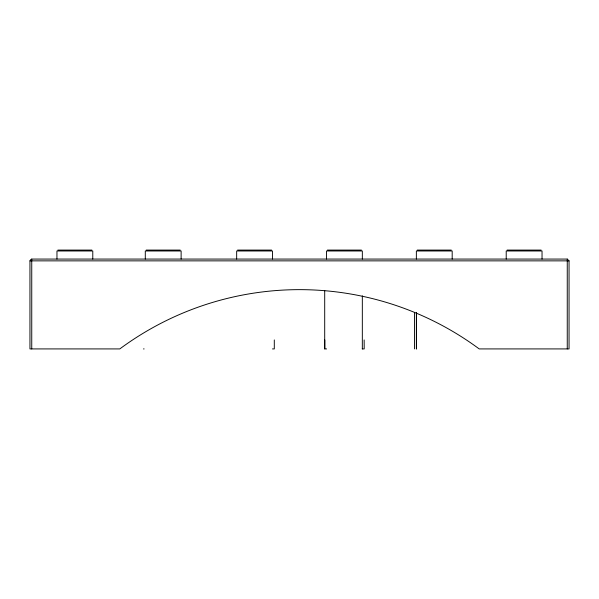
<?xml version="1.0" encoding="UTF-8"?>
<svg xmlns="http://www.w3.org/2000/svg" width="599" height="599" viewBox="0 0 599 599"><rect width="100%" height="100%" fill="white"/><g stroke="black" fill="none" stroke-linecap="round" stroke-linejoin="round"><path stroke-width="0.9" d="M567.253 259.06L569.05 260.864L569.05 348.918L479.2 348.918A302.031 302.031 0 0 0 119.8 348.918L29.95 348.918L29.95 260.864L31.747 259.067L567.26 259.067L567.253 348.918M57.856 250.083L91.894 250.083M146.186 250.083L180.224 250.083M237.556 250.083L271.594 250.083M327.406 250.083L361.444 250.083M417.256 250.083L451.294 250.083M507.106 250.083L541.144 250.083M569.05 260.864L29.95 260.864L31.747 259.06L31.747 348.918M143.483 348.918L144.119 348.918M272.478 348.918L274.297 348.918L274.297 339.94M326.612 348.918L324.8 348.918L324.8 339.94M362.238 348.918L364.199 348.918L364.147 339.94M542.035 259.06L542.035 250.981L506.215 250.981L506.215 259.06M452.185 259.06L452.185 250.981L416.365 250.981L416.365 259.06M416.462 312.723L416.462 348.918M416.372 312.723L416.372 348.918M414.553 312.723L414.553 348.918M362.335 259.06L362.335 250.981L326.515 250.981L326.515 259.06M362.328 295.846L362.328 348.918M324.703 290.448L324.703 348.918M272.485 259.06L272.485 250.981L236.665 250.981L236.665 259.06M181.123 259.06L181.123 250.981L145.295 250.981L145.295 259.06M92.785 259.06L92.785 250.981L56.965 250.981L56.965 259.06"/></g></svg>
